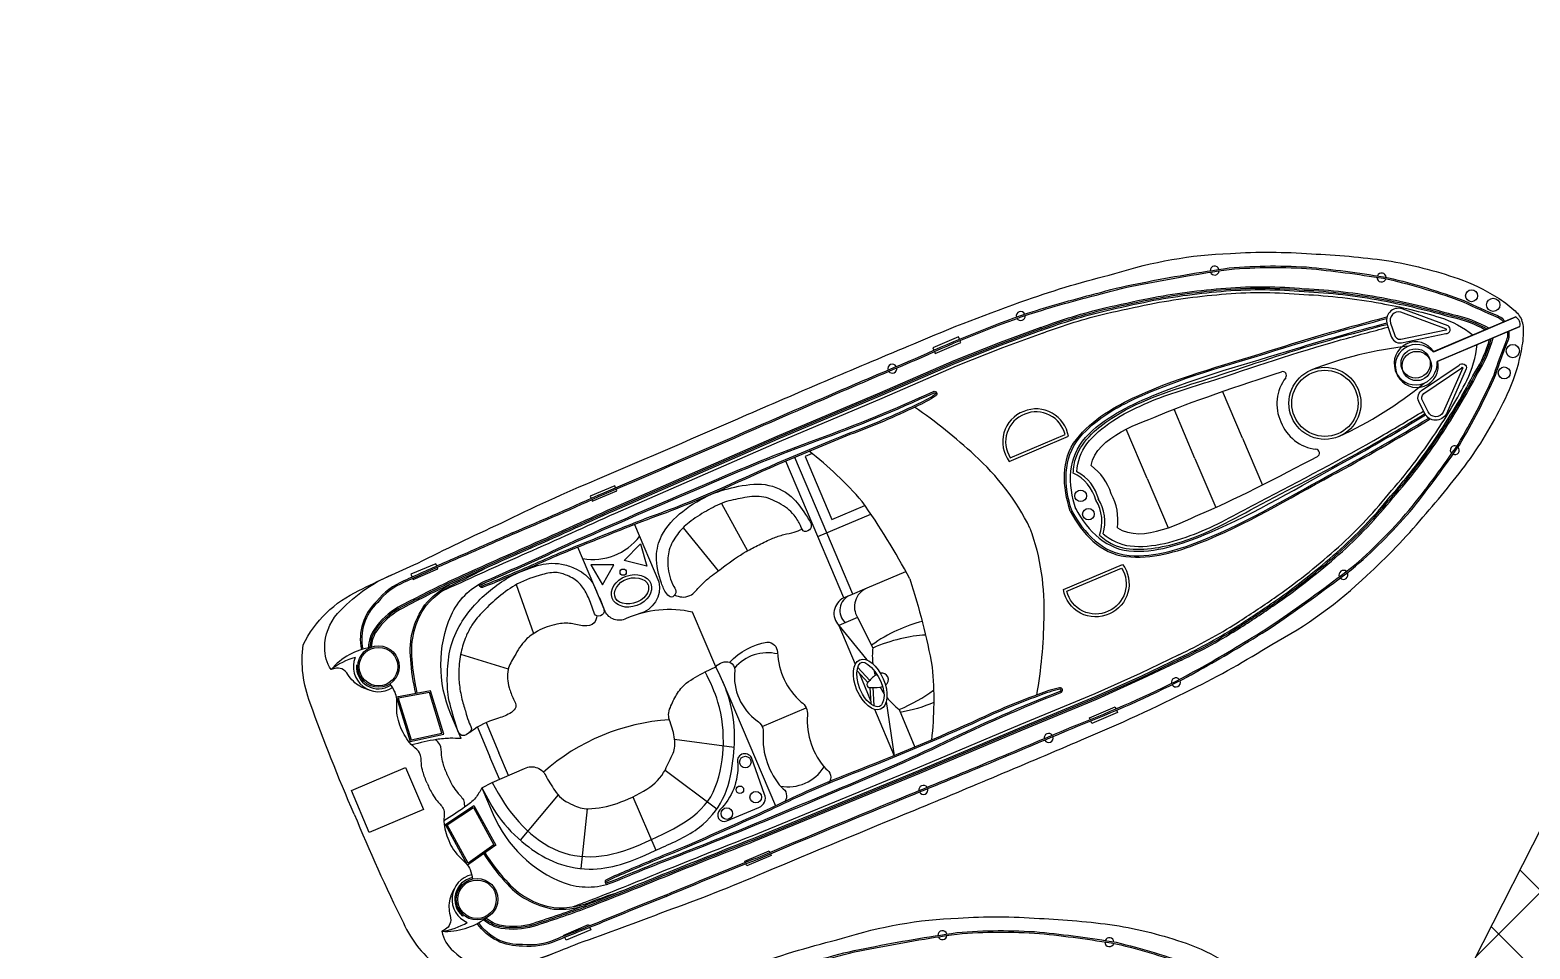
# Model space of a CAD drawing. Header units: metres. Extents: x 266585 to 279238, y 2117616 to 2127268.
# Drawn here: x 268854.5 to 268933.4, y 2118077.9 to 2118126.3 of the extents above; entities that cross this region are included whole.
import ezdxf

# ---------------------------------------------------------------- set-up
doc = ezdxf.new("R2010")
doc.units = ezdxf.units.M
doc.layers.add('PORT', color=5, linetype='Continuous')

msp = doc.modelspace()

# ---------------------------------------------------------------- linework, layer by layer
at = {"color": 30, "true_color": 0xf26722}
for p, q in [((268918.26, 2118104.807), (268917.21, 2118107.287)), ((268915.749, 2118103.744), (268914.653, 2118106.332)), ((268913.237, 2118102.681), (268912.138, 2118105.277)), ((268918.26, 2118104.807), (268919.31, 2118102.327)), ((268895.911, 2118099.628), (268894.232, 2118103.594)), ((268896.386, 2118099.828), (268894.706, 2118103.796)), ((268915.749, 2118103.744), (268916.844, 2118101.156)), ((268913.237, 2118102.681), (268914.336, 2118100.085)), ((268890.853, 2118101.375), (268892.22, 2118098.884)), ((268888.824, 2118100.085), (268890.669, 2118097.822)), ((268880.043, 2118097.097), (268880.962, 2118094.525)), ((268898.004, 2118095.369), (268897.019, 2118094.952)), ((268897.019, 2118094.952), (268897.882, 2118092.914)), ((268897.019, 2118094.952), (268898.495, 2118093.133)), ((268877.12, 2118093.442), (268879.628, 2118092.66)), ((268871.713, 2118092.847), (268871.637, 2118092.851)), ((268898.544, 2118091.946), (268897.977, 2118092.559)), ((268898.657, 2118092.051), (268898.013, 2118092.745)), ((268898.08, 2118092.448), (268898.69, 2118091.005)), ((268890.885, 2118092.058), (268893.682, 2118085.451)), ((268898.654, 2118091.688), (268898.7, 2118090.823)), ((268898.807, 2118091.696), (268898.859, 2118090.727)), ((268899.513, 2118090.951), (268899.922, 2118088.095)), ((268892.976, 2118089.635), (268895.299, 2118090.618)), ((268898.888, 2118090.539), (268899.922, 2118088.095)), ((268878.001, 2118089.596), (268878.658, 2118088.043)), ((268878.463, 2118089.834), (268879.136, 2118088.246)), ((268888.373, 2118088.959), (268891.515, 2118088.548)), ((268879.161, 2118086.855), (268878.658, 2118088.043)), ((268879.638, 2118087.06), (268879.136, 2118088.246)), ((268887.881, 2118087.336), (268890.601, 2118085.296)), ((268882.256, 2118086.027), (268880.259, 2118083.648)), ((268886.18, 2118085.929), (268887.392, 2118083.118)), ((268883.783, 2118085.302), (268883.448, 2118082.154)), ((268877.273, 2118079.714), (268877.223, 2118079.656))]:
    msp.add_line(p, q, dxfattribs=at)
for points in [[(268871.521, 2118085.022, -0.01736), (268869.21, 2118090.868, -0.12634), (268868.836, 2118093.926, -0.172899), (268871.774, 2118096.783, -0.013884), (268874.861, 2118098.231, -0.008973), (268879.252, 2118100.336, -0.01509), (268884.319, 2118102.646, 0.002245), (268892.201, 2118106.045, -0.003342), (268900.969, 2118109.777, -0.016984), (268906.915, 2118112.088, -0.024546), (268911.53, 2118113.464, -0.067942), (268917.614, 2118114.531, -0.033948), (268921.884, 2118114.509, -0.022001), (268925.834, 2118114.157, -0.042872), (268929.607, 2118113.201, -0.059514), (268931.636, 2118112.224, -0.046364), (268932.53, 2118111.559, -0.104882), (268932.947, 2118111.024, -0.104882)], [(268879.839, 2118099.824, 0.006425), (268884.647, 2118101.935, 0.002217), (268892.514, 2118105.328, -0.003368), (268901.335, 2118109.123, -0.024633), (268906.947, 2118111.382, -0.015037), (268910.796, 2118112.475, -0.025439), (268912.969, 2118112.983, -0.013843), (268917.548, 2118113.763, -0.040266), (268921.898, 2118113.795, -0.016729), (268925.93, 2118113.252, -0.029739), (268929.898, 2118112.053, 0.01525), (268931.677, 2118111.253, -0.132389), (268931.969, 2118111.05, -0.028442), (268932.061, 2118110.941, -0.028442)], [(268879.869, 2118099.753, 0.006424), (268884.678, 2118101.865, 0.002217), (268892.545, 2118105.258, -0.003368), (268901.366, 2118109.052, -0.024633), (268906.971, 2118111.309, -0.015038), (268910.816, 2118112.401, -0.025461), (268912.983, 2118112.908, -0.013839), (268917.557, 2118113.687, -0.040238), (268921.892, 2118113.718, -0.016715), (268925.914, 2118113.176, -0.029693), (268929.868, 2118111.982, 0.015234), (268931.649, 2118111.182, -0.134036), (268931.911, 2118110.999, -0.024879), (268931.988, 2118110.91, -0.024879)], [(268907.638, 2118110.625, -0.031596), (268911.016, 2118111.663, -0.004928), (268913.316, 2118112.163, -0.02844), (268917.378, 2118112.704, -0.042875), (268921.502, 2118112.673, -0.035347), (268925.591, 2118112.203, -0.024093), (268929.31, 2118111.314, -0.079837), (268931.224, 2118110.587)], [(268907.665, 2118110.553, -0.031592), (268911.034, 2118111.588, -0.004926), (268913.331, 2118112.088, -0.028436), (268917.384, 2118112.628, -0.042895), (268921.496, 2118112.596, -0.035363), (268925.577, 2118112.128, -0.024111), (268929.291, 2118111.24, -0.077658), (268931.135, 2118110.549, -0.077658)], [(268907.692, 2118110.482, -0.031588), (268911.051, 2118111.514, -0.004924), (268913.346, 2118112.013, -0.028433), (268917.39, 2118112.551, -0.042917), (268921.491, 2118112.52, -0.035379), (268925.563, 2118112.053, -0.02413), (268929.273, 2118111.165, -0.075408), (268931.045, 2118110.511, -0.075408)], [(268907.746, 2118110.338, -0.031581), (268911.086, 2118111.364, -0.00492), (268913.376, 2118111.862, -0.028426), (268917.402, 2118112.398, -0.042959), (268921.481, 2118112.367, -0.035411), (268925.534, 2118111.902, -0.028829), (268928.649, 2118111.159, -0.092336), (268930.381, 2118110.23, -0.080328)], [(268925.863, 2118110.789), (268926.062, 2118110.204, 0.382221), (268926.615, 2118109.817), (268928.951, 2118110.307, 0.786544), (268929.067, 2118110.719), (268926.646, 2118111.615, 0.616464), (268925.863, 2118110.789, 3.844907)], [(268871.521, 2118085.022, 0.01736), (268874.109, 2118079.294, 0.12634), (268876.044, 2118076.896, 0.172899), (268880.141, 2118077.017, 0.013884), (268883.329, 2118078.226, 0.008973), (268887.897, 2118079.913, 0.01509), (268893.082, 2118081.943, -0.002245), (268901.01, 2118085.236, 0.003342), (268909.792, 2118088.933, 0.016984), (268915.591, 2118091.594, 0.024546), (268919.791, 2118093.949, 0.067942), (268924.792, 2118097.574, 0.033948), (268927.748, 2118100.656, 0.022001), (268930.246, 2118103.737, 0.042872), (268932.185, 2118107.111, 0.059514), (268932.895, 2118109.248, 0.046364), (268933.041, 2118110.352, 0.104882), (268932.947, 2118111.024, 0.104882)], [(268907.638, 2118110.625), (268905.51, 2118109.842), (268903.074, 2118108.869), (268899.151, 2118107.179), (268893.749, 2118104.892), (268885.127, 2118101.126, -0.002601), (268880.467, 2118099.031, 0.004411), (268876.503, 2118097.254, 0.013009), (268873.833, 2118095.905, 0.113396), (268872.586, 2118094.761, 0.146005), (268872.269, 2118093.778, 1.595219)], [(268907.664, 2118110.553), (268905.537, 2118109.77), (268903.103, 2118108.798), (268899.181, 2118107.109), (268893.779, 2118104.822), (268885.159, 2118101.055, -0.002601), (268880.498, 2118098.961, 0.004411), (268876.536, 2118097.184, 0.013003), (268873.871, 2118095.838, 0.113337), (268872.649, 2118094.717, 0.144821), (268872.348, 2118093.793, 0.138987)], [(268907.691, 2118110.481), (268905.565, 2118109.698), (268903.133, 2118108.727), (268899.211, 2118107.038), (268893.809, 2118104.751), (268885.19, 2118100.985, -0.002601), (268880.529, 2118098.891, 0.00441), (268876.568, 2118097.114, 0.012997), (268873.908, 2118095.77, 0.113276), (268872.712, 2118094.674, 0.142458), (268872.425, 2118093.806, 0.142458)], [(268907.744, 2118110.337), (268905.62, 2118109.555), (268903.192, 2118108.586), (268899.272, 2118106.897), (268893.87, 2118104.61), (268885.252, 2118100.845, -0.002601), (268880.591, 2118098.75, 0.00441), (268876.633, 2118096.975, 0.002867), (268876.042, 2118096.692, 0.002867)], [(268887.908, 2118080.762, -0.006424), (268892.772, 2118082.744, -0.002217), (268900.684, 2118086.031, 0.003368), (268909.548, 2118089.723, 0.024633), (268915.07, 2118092.176, 0.015038), (268918.53, 2118094.177, 0.025461), (268920.403, 2118095.38, 0.013839), (268924.146, 2118098.121, 0.040238), (268927.186, 2118101.212, 0.016715), (268929.597, 2118104.477, 0.029693), (268931.492, 2118108.147, -0.015234), (268932.157, 2118109.983, 0.134036), (268932.208, 2118110.298, 0.024879), (268932.197, 2118110.415, 0.024879)], [(268887.938, 2118080.691, -0.006425), (268892.801, 2118082.673, -0.002217), (268900.713, 2118085.96, 0.003368), (268909.577, 2118089.652, 0.024633), (268915.105, 2118092.108, 0.015037), (268918.57, 2118094.111, 0.025439), (268920.447, 2118095.317, 0.013843), (268924.194, 2118098.062, 0.040266), (268927.245, 2118101.163, 0.016729), (268929.662, 2118104.435, 0.029739), (268931.563, 2118108.12, -0.01525), (268932.227, 2118109.953, 0.132389), (268932.285, 2118110.304, 0.028442), (268932.27, 2118110.446, 0.028442)], [(268914.978, 2118093.27, 0.031588), (268918.057, 2118094.963, 0.004924), (268920.013, 2118096.263, 0.028433), (268923.214, 2118098.792, 0.042917), (268926.047, 2118101.758, 0.035379), (268928.545, 2118105.007, 0.02413), (268930.491, 2118108.288, 0.075408), (268931.255, 2118110.016, 0.075408)], [(268915.01, 2118093.2, 0.031592), (268918.099, 2118094.899, 0.004926), (268920.057, 2118096.2, 0.028436), (268923.265, 2118098.735, 0.042895), (268926.105, 2118101.709, 0.035363), (268928.609, 2118104.964, 0.024111), (268930.557, 2118108.25, 0.077658), (268931.344, 2118110.054, 0.077658)], [(268915.043, 2118093.131, 0.031596), (268918.14, 2118094.834, 0.004928), (268920.1, 2118096.137, 0.02844), (268923.316, 2118098.677, 0.042875), (268926.164, 2118101.659, 0.035347), (268928.673, 2118104.922, 0.024093), (268930.624, 2118108.211, 0.079837), (268931.433, 2118110.091)], [(268914.912, 2118093.408, 0.031581), (268917.974, 2118095.092, 0.00492), (268919.926, 2118096.39, 0.028426), (268923.113, 2118098.907, 0.042959), (268925.929, 2118101.857, 0.035411), (268928.417, 2118105.091, 0.028829), (268930.052, 2118107.844, 0.092336), (268930.591, 2118109.735, 0.080328)], [(268927.847, 2118106.102), (268927.566, 2118106.652, -0.382221), (268927.672, 2118107.318), (268929.651, 2118108.655, -0.786544), (268930.027, 2118108.451), (268928.985, 2118106.09, -0.616464), (268927.847, 2118106.102, -3.844907)], [(268877.142, 2118089.001), (268876.6, 2118090.284, -0.202722), (268876.615, 2118095.476, -0.178768), (268878.382, 2118097.276, 0.010028), (268882.739, 2118099.231, -0.005356), (268889.968, 2118102.361, -0.016605), (268895.874, 2118104.754, 0.018921), (268901.993, 2118107.258, -0.925873), (268902.128, 2118107.037, -0.041202), (268901.09, 2118106.476, -0.024461), (268897.602, 2118104.992, 0.012888), (268890.893, 2118102.106, -0.019359), (268886.926, 2118100.516, 0.002375), (268882.335, 2118098.68, -0.006386), (268879.446, 2118097.43, -0.013656), (268878.279, 2118096.953, -0.862706), (268878.161, 2118097.162, 0.648089)], [(268878.205, 2118097.099, -0.016488), (268878.414, 2118097.206, 0.010023), (268882.771, 2118099.161, -0.005356), (268889.998, 2118102.291, -0.016607), (268895.9, 2118104.682, 0.018921), (268902.025, 2118107.188, 0.01143), (268902.028, 2118107.189, -0.913283), (268902.084, 2118107.1, -0.041174), (268901.057, 2118106.545, -0.024478), (268897.574, 2118105.064, 0.012889), (268890.862, 2118102.176, -0.019362), (268886.899, 2118100.588, 0.002377), (268882.304, 2118098.751, -0.006391), (268879.416, 2118097.5, -0.013664), (268878.252, 2118097.024, 0.000701), (268878.251, 2118097.024, -0.819976), (268878.205, 2118097.099, -0.819976)], [(268907.073, 2118100.072, 0.096403), (268904.156, 2118103.907, 0.040538), (268901.004, 2118106.434, 1.92312)], [(268905.984, 2118103.586), (268909.094, 2118104.903, 0.483063), (268906.743, 2118106.215, 0.50024), (268905.984, 2118103.586, 0.418424)], [(268900.751, 2118097.395, 0.033687), (268898.242, 2118101.471, 0.051879), (268895.456, 2118104.113, 1.92312)], [(268879.839, 2118099.824, -0.002942), (268876.346, 2118098.285, 0.002013), (268874.128, 2118097.29, 0.130442), (268872.703, 2118096.218, 0.261246), (268871.899, 2118093.678, 0.209197)], [(268879.87, 2118099.754, -0.002941), (268876.377, 2118098.215, 0.002014), (268874.158, 2118097.22, 0.130992), (268872.759, 2118096.166, 0.261832), (268871.974, 2118093.694, 0.261832)], [(268886.274, 2118100.258), (268887.548, 2118097.249, -0.406088), (268886.499, 2118095.554)], [(268907.073, 2118100.072, -0.096403), (268907.796, 2118095.308, -0.040538), (268907.417, 2118091.285, -1.92312)], [(268890.542, 2118092.778), (268889.328, 2118095.648, 0.158322), (268885.826, 2118095.31, -0.417676), (268884.724, 2118095.683), (268883.291, 2118099.067)], [(268874.843, 2118091.381, -0.043334), (268874.572, 2118093.17, -0.18333), (268875.305, 2118095.993, -0.123985), (268877.047, 2118097.254, 0.015377), (268878.4, 2118097.947)], [(268908.838, 2118096.843), (268911.948, 2118098.16, -0.483063), (268911.254, 2118095.558, -0.50024), (268908.838, 2118096.843, -0.418424)], [(268870.306, 2118092.627, -0.164393), (268869.976, 2118093.787, -0.188684), (268870.649, 2118095.571, -0.10758), (268873.485, 2118097.616)], [(268900.528, 2118097.772), (268898.485, 2118096.907, 0.462925), (268898.004, 2118095.369), (268898.802, 2118093.763)], [(268900.751, 2118097.395, -0.033687), (268901.931, 2118092.757, -0.051879), (268901.889, 2118088.918, -1.92312)], [(268874.767, 2118091.367, -0.043195), (268874.495, 2118093.164, -0.183415), (268875.244, 2118096.04, -0.094511), (268876.543, 2118097.103)], [(268897.599, 2118096.532), (268897.279, 2118096.396, 0.516839), (268897.019, 2118094.952, 0.282905)], [(268898.485, 2118096.907), (268897.599, 2118096.532, 0.545737), (268897.35, 2118095.092, 0.282905)], [(268891.275, 2118093.016, -0.164009), (268893.238, 2118094.075, -0.407559), (268893.794, 2118093.531, 0.20466), (268895.039, 2118090.919, -0.28657), (268895.361, 2118090.223, 0.198759), (268896.334, 2118087.397, -0.45148), (268896.494, 2118086.669, -1.463971)], [(268914.977, 2118093.269), (268912.935, 2118092.288), (268910.545, 2118091.218), (268906.602, 2118089.578), (268901.2, 2118087.291), (268892.497, 2118083.724, 0.002601), (268887.748, 2118081.836, -0.00441), (268883.716, 2118080.228, -0.012997), (268880.899, 2118079.254, -0.113276), (268879.28, 2118079.159, -0.142458), (268878.457, 2118079.557, -0.142458)], [(268914.91, 2118093.407), (268912.87, 2118092.427), (268910.484, 2118091.358), (268906.543, 2118089.719), (268901.141, 2118087.433), (268892.44, 2118083.867, 0.002601), (268887.69, 2118081.978, -0.00441), (268883.661, 2118080.372, -0.002867), (268883.046, 2118080.145, -0.002867)], [(268878.239, 2118086.41), (268878.784, 2118086.693), (268880.486, 2118087.424, -0.448043), (268881.636, 2118086.969, 0.025561), (268882.148, 2118086.163, 0.15676), (268883.032, 2118085.515, 0.144288), (268883.824, 2118085.302, 0.079427), (268885.352, 2118085.583, 0.054179), (268886.923, 2118086.34, 0.127294), (268887.894, 2118087.36, -0.025195), (268888.311, 2118088.222, 0.112656), (268888.372, 2118088.967, 0.061652), (268888.142, 2118089.873, -0.222278), (268888.154, 2118090.639, -0.049109), (268888.485, 2118091.298, -0.09997), (268888.987, 2118091.907, -0.045992), (268889.991, 2118092.508), (268890.542, 2118092.778)], [(268915.043, 2118093.131), (268912.999, 2118092.149), (268910.606, 2118091.077), (268906.662, 2118089.436), (268901.259, 2118087.15), (268892.554, 2118083.582, 0.002601), (268887.806, 2118081.693, -0.004411), (268883.771, 2118080.085, -0.013009), (268880.944, 2118079.107, -0.113396), (268879.254, 2118079.008, -0.146005), (268878.328, 2118079.464, -1.595219)], [(268915.01, 2118093.2), (268912.967, 2118092.218), (268910.575, 2118091.147), (268906.632, 2118089.507), (268901.23, 2118087.22), (268892.525, 2118083.653, 0.002601), (268887.777, 2118081.765, -0.004411), (268883.743, 2118080.157, -0.013003), (268880.922, 2118079.181, -0.113337), (268879.267, 2118079.083, -0.144821), (268878.394, 2118079.51, -0.138987)], [(268890.542, 2118092.778, -0.291269), (268891.29, 2118093.012, -0.299867), (268891.544, 2118092.579, 0.273478), (268892.716, 2118089.936, -0.28657), (268893.038, 2118089.24, 0.198759), (268894.011, 2118086.414, -0.45148), (268894.171, 2118085.686, -1.463971)], [(268878.239, 2118086.41), (268878.834, 2118085.006, 0.202722), (268882.572, 2118081.402, 0.178768), (268885.095, 2118081.419, -0.010028), (268889.531, 2118083.186, 0.005356), (268896.81, 2118086.197, 0.016605), (268902.64, 2118088.772, -0.018921), (268908.696, 2118091.422, 0.925873), (268908.632, 2118091.673, 0.041202), (268907.506, 2118091.318, 0.024461), (268904.013, 2118089.846, -0.012888), (268897.271, 2118087.039, 0.019359), (268893.368, 2118085.297, -0.002375), (268888.854, 2118083.279, 0.006386), (268885.946, 2118082.075, 0.013656), (268884.791, 2118081.57, 0.862706), (268884.859, 2118081.339, -0.648089)], [(268884.844, 2118081.415, 0.016488), (268885.066, 2118081.49, -0.010023), (268889.503, 2118083.257, 0.005356), (268896.781, 2118086.268, 0.016607), (268902.606, 2118088.841, -0.018921), (268908.668, 2118091.494, -0.01143), (268908.671, 2118091.495, 0.913283), (268908.646, 2118091.598, 0.041174), (268907.534, 2118091.246, 0.024478), (268904.045, 2118089.777, -0.012889), (268897.299, 2118086.968, 0.019362), (268893.401, 2118085.228, -0.002377), (268888.884, 2118083.208, 0.006391), (268885.975, 2118082.005, 0.013664), (268884.823, 2118081.5, -0.000701), (268884.823, 2118081.5, 0.819976), (268884.844, 2118081.415, 0.819976)], [(268878.399, 2118082.981, 0.043334), (268879.495, 2118081.541, 0.18333), (268882.032, 2118080.102, 0.123985), (268884.15, 2118080.475, -0.015377), (268885.589, 2118080.965)], [(268878.336, 2118082.936, 0.043195), (268879.437, 2118081.491, 0.183415), (268882.023, 2118080.026, 0.094511), (268883.69, 2118080.219)], [(268887.938, 2118080.691, 0.002942), (268884.402, 2118079.254, -0.002013), (268882.144, 2118078.354, -0.130442), (268880.382, 2118078.077, -0.261246), (268877.999, 2118079.268, -0.209197)], [(268887.91, 2118080.762, 0.002941), (268884.373, 2118079.325, -0.002014), (268882.114, 2118078.425, -0.130992), (268880.384, 2118078.154, -0.261832), (268878.062, 2118079.311, -0.261832)], [(268857.204, 2118050.045, -0.01736), (268854.893, 2118055.89, -0.12634), (268854.519, 2118058.948, -0.172899), (268857.456, 2118061.806, -0.013884), (268860.544, 2118063.253, -0.008973), (268864.934, 2118065.359, -0.01509), (268870.002, 2118067.668, 0.002245), (268877.884, 2118071.068, -0.003342), (268886.651, 2118074.799, -0.016984), (268892.598, 2118077.11, -0.024546), (268897.213, 2118078.486, -0.067942), (268903.297, 2118079.553, -0.033948), (268907.567, 2118079.531, -0.022001), (268911.517, 2118079.18, -0.042872), (268915.29, 2118078.223, -0.059514), (268917.318, 2118077.246, -0.046364), (268918.213, 2118076.581, -0.104882), (268918.63, 2118076.047, -0.104882)], [(268865.522, 2118064.846, 0.006425), (268870.33, 2118066.958, 0.002217), (268878.197, 2118070.35, -0.003368), (268887.018, 2118074.145, -0.024633), (268892.63, 2118076.404, -0.015037), (268896.479, 2118077.497, -0.025439), (268898.652, 2118078.005, -0.013843), (268903.231, 2118078.785, -0.040266), (268907.581, 2118078.817, -0.016729), (268911.612, 2118078.274, -0.029739), (268915.581, 2118077.075, 0.01525), (268917.36, 2118076.276, -0.132389), (268917.651, 2118076.073, -0.028442), (268917.744, 2118075.963, -0.028442)], [(268865.552, 2118064.776, 0.006424), (268870.361, 2118066.887, 0.002217), (268878.228, 2118070.28, -0.003368), (268887.049, 2118074.075, -0.024633), (268892.654, 2118076.331, -0.015038), (268896.499, 2118077.423, -0.025461), (268898.666, 2118077.93, -0.013839), (268903.239, 2118078.709, -0.040238), (268907.575, 2118078.741, -0.016715), (268911.597, 2118078.199, -0.029693), (268915.551, 2118077.004, 0.015234), (268917.332, 2118076.204, -0.134036), (268917.594, 2118076.022, -0.024879), (268917.671, 2118075.932, -0.024879)], [(268876.135, 2118078.856, 0.164393), (268876.739, 2118077.812, 0.188684), (268878.487, 2118077.053, 0.10758), (268881.93, 2118077.666)]]:
    msp.add_lwpolyline(points, format="xyb", dxfattribs=at)
for points in [[(268926.044, 2118110.853), (268926.248, 2118110.256, 0.383069), (268926.584, 2118110.007), (268928.946, 2118110.502, 0.853636), (268928.979, 2118110.547), (268926.586, 2118111.433, 0.613527)], [(268928.019, 2118106.188), (268927.732, 2118106.749, -0.383069), (268927.788, 2118107.164), (268929.787, 2118108.515, -0.853636), (268929.843, 2118108.508), (268928.813, 2118106.173, -0.613527)], [(268906.039, 2118103.776), (268908.919, 2118104.995, 0.460147), (268906.799, 2118106.072, 0.47706)], [(268909.013, 2118096.75), (268911.893, 2118097.97, -0.460147), (268911.191, 2118095.698, -0.47706)], [(268892.427, 2118087.992, 0.917705), (268891.699, 2118087.674, -0.209704), (268890.761, 2118085.238, 0.850912), (268891.118, 2118084.659), (268892.814, 2118085.377, 0.435659), (268893.113, 2118086.061)]]:
    msp.add_lwpolyline(points, format="xyb", close=True, dxfattribs=at)
for points in [[(268932.634, 2118111.183), (268928.281, 2118109.341)], [(268928.314, 2118109.355), (268932.634, 2118111.183)], [(268932.843, 2118110.688), (268928.49, 2118108.846)], [(268928.524, 2118108.86), (268932.843, 2118110.688)], [(268903.359, 2118110.012), (268903.308, 2118110.134), (268901.96, 2118109.564), (268902.016, 2118109.432)], [(268902.046, 2118109.361), (268902.086, 2118109.268), (268903.433, 2118109.839), (268903.389, 2118109.941)], [(268895.614, 2118103.99), (268895.246, 2118103.835), (268896.644, 2118100.533), (268898.384, 2118101.27)], [(268885.267, 2118102.199), (268885.228, 2118102.291), (268883.94, 2118101.746), (268883.986, 2118101.636)], [(268884.016, 2118101.566), (268884.047, 2118101.494), (268885.334, 2118102.039), (268885.297, 2118102.129)], [(268897.279, 2118096.396), (268895.911, 2118099.628), (268898.703, 2118100.809)], [(268897.753, 2118096.597), (268896.386, 2118099.828)], [(268875.867, 2118098.072), (268875.813, 2118098.199), (268874.51, 2118097.648), (268874.576, 2118097.493)], [(268874.606, 2118097.422), (268874.626, 2118097.374), (268875.929, 2118097.926), (268875.897, 2118098.001)], [(268900.199, 2118090.527), (268901.009, 2118088.545)], [(268910.244, 2118089.996), (268910.204, 2118090.089), (268911.551, 2118090.659), (268911.595, 2118090.557)], [(268911.625, 2118090.486), (268911.677, 2118090.364), (268910.33, 2118089.793), (268910.274, 2118089.926)], [(268892.096, 2118082.478), (268892.066, 2118082.549), (268893.354, 2118083.094), (268893.392, 2118083.005)], [(268893.422, 2118082.934), (268893.46, 2118082.843), (268892.172, 2118082.298), (268892.126, 2118082.407)], [(268882.571, 2118078.605), (268882.551, 2118078.653), (268883.853, 2118079.205), (268883.885, 2118079.129)], [(268883.915, 2118079.058), (268883.969, 2118078.931), (268882.667, 2118078.38), (268882.601, 2118078.535)]]:
    msp.add_lwpolyline(points, dxfattribs=at)
for points in [[(268885.73, 2118098.374), (268886.582, 2118099.246), (268886.911, 2118098.072)], [(268885.183, 2118098.142), (268883.965, 2118098.138), (268884.578, 2118097.085)], [(268874.472, 2118088.841), (268876.23, 2118089.226), (268875.537, 2118091.51), (268873.744, 2118091.177)], [(268874.524, 2118088.931), (268876.133, 2118089.283), (268875.483, 2118091.422), (268873.843, 2118091.118)], [(268871.372, 2118086.271), (268874.227, 2118087.479), (268875.169, 2118085.255), (268872.314, 2118084.046)], [(268876.317, 2118084.482), (268877.817, 2118085.477), (268878.974, 2118083.389), (268877.488, 2118082.334)], [(268876.418, 2118084.457), (268877.79, 2118085.367), (268878.874, 2118083.412), (268877.514, 2118082.446)]]:
    msp.add_lwpolyline(points, close=True, dxfattribs=at)
for centre, radius in [((268930.305, 2118112.299), 0.313), ((268931.445, 2118111.824), 0.349), ((268927.363, 2118108.742), 0.771), ((268927.421, 2118108.604), 0.771), ((268932.476, 2118109.389), 0.349), ((268922.589, 2118106.64), 1.896), ((268922.589, 2118106.64), 1.896), ((268922.589, 2118106.64), 1.743), ((268922.589, 2118106.64), 1.743), ((268932.023, 2118108.24), 0.313), ((268909.74, 2118101.771), 0.305), ((268910.15, 2118100.804), 0.305), ((268885.671, 2118097.753), 0.163), ((268872.802, 2118092.783), 1.09), ((268872.802, 2118092.783), 1.013), ((268892.099, 2118087.762), 0.304), ((268891.813, 2118086.302), 0.197), ((268892.647, 2118085.914), 0.304), ((268891.126, 2118085.047), 0.304), ((268877.985, 2118080.539), 1.09), ((268877.985, 2118080.539), 1.013)]:
    msp.add_circle(centre, radius, dxfattribs=at)
for centre, radius, start, end in [((268916.787, 2118113.626), 0.237, 14.55911, 182.65477), ((268916.787, 2118113.626), 0.237, 201.28984, 355.92405), ((268925.572, 2118113.259), 0.237, 176.9535, 344.53592), ((268925.572, 2118113.259), 0.237, 3.17368, 158.31574), ((268906.587, 2118111.234), 0.237, 24.26282, 194.66941), ((268906.587, 2118111.234), 0.237, 213.3283, 5.60393), ((268932.399, 2118110.792), 0.456, 346.85062, 59.0359), ((268932.399, 2118110.792), 0.456, 346.85062, 59.0359), ((268927.363, 2118108.742), 1.132, 32.82723, 5.27679), ((268929.18, 2118089.623), 20.143, 96.27064, 111.34145), ((268927.421, 2118108.604), 1.132, 40.60973, 13.05928), ((268899.831, 2118108.464), 0.237, 27.97336, 198.07248), ((268899.831, 2118108.464), 0.237, 216.73265, 9.31318), ((268920.366, 2118108.111), 0.202, 322.13786, 108.60561), ((268922.344, 2118106.611), 2.281, 142.88249, 204.6836), ((268914.96, 2118123.217), 20.143, 294.54506, 309.61587), ((268922.398, 2118106.483), 2.281, 201.20291, 263.00403), ((268929.418, 2118104.174), 0.237, 61.3506, 228.93301), ((268929.418, 2118104.174), 0.237, 247.57078, 42.71283), ((268922.098, 2118104.019), 0.202, 297.28091, 83.74865), ((268908.458, 2118101.011), 2.146, 14.23172, 65.43884), ((268908.458, 2118101.011), 2.3, 14.23172, 61.98147), ((268908.581, 2118101.024), 2.894, 17.21678, 53.81911), ((268908.711, 2118100.412), 2.146, 340.44768, 31.6548), ((268908.711, 2118100.412), 2.3, 343.90505, 31.6548), ((268908.806, 2118100.492), 2.894, 352.0674, 28.66974), ((268884.067, 2118101.545), 3.124, 260.41182, 322.29929), ((268923.566, 2118097.611), 0.237, 49.96247, 204.59668), ((268923.566, 2118097.611), 0.237, 223.23174, 31.32741), ((268872.971, 2118090.332), 3.517, 98.93892, 139.27454), ((268872.486, 2118089.866), 3.517, 105.06864, 128.30117), ((268872.802, 2118092.783), 1.32, 158.71584, 303.61744), ((268893.261, 2118091.27), 2.243, 76.14328, 140.34744), ((268902.327, 2118093.366), 3.548, 173.56823, 186.91925), ((268872.802, 2118092.783), 1.167, 176.66756, 303.61744), ((268902.327, 2118093.366), 3.548, 192.89237, 197.13228), ((268899.612, 2118091.278), 1.241, 109.0587, 109.32801), ((268899.278, 2118092.103), 0.347, 303.74556, 102.09112), ((268898.665, 2118091.845), 0.166, 112.94326, 292.94326), ((268899.612, 2118091.278), 1.241, 118.54578, 144.53864), ((268898.917, 2118092.919), 1.241, 261.34787, 288.98796), ((268902.327, 2118093.366), 3.548, 207.84575, 214.18507), ((268898.917, 2118092.919), 1.241, 296.55851, 296.82782), ((268914.749, 2118091.953), 0.237, 40.28259, 192.55822), ((268914.749, 2118091.953), 0.237, 211.21711, 21.62369), ((268902.327, 2118093.366), 3.548, 218.37745, 233.13326), ((268888.848, 2118078.849), 11.166, 93.84278, 131.31536), ((268908.057, 2118089.031), 0.237, 36.57333, 189.15386), ((268908.057, 2118089.031), 0.237, 207.81404, 17.91316), ((268894.348, 2118088.701), 2.243, 259.56771, 327.7152), ((268901.464, 2118086.298), 0.237, 34.16526, 190.41439), ((268901.464, 2118086.298), 0.237, 209.03859, 15.54106), ((268877.985, 2118080.539), 1.32, 102.26907, 247.17067), ((268877.985, 2118080.539), 1.167, 102.26907, 229.21895), ((268876.343, 2118082.367), 3.517, 266.61198, 306.94759), ((268875.67, 2118082.343), 3.517, 277.58535, 300.81788), ((268902.47, 2118078.648), 0.237, 14.55911, 182.65477), ((268902.47, 2118078.648), 0.237, 201.28984, 355.92405), ((268911.255, 2118078.281), 0.237, 176.9535, 344.53592), ((268911.255, 2118078.281), 0.237, 3.17368, 158.31574)]:
    msp.add_arc(centre, radius, start, end, dxfattribs=at)
for centre, major_axis, ratio in [((268886.11, 2118096.771), (1.017, 0.378), 0.758117), ((268898.665, 2118091.845), (0.55, -1.299), 0.533092)]:
    msp.add_ellipse(centre, major_axis=major_axis, ratio=ratio, dxfattribs=at)
for start_param, end_param in [(0.830012, 1.576846), (4.712389, 5.232342)]:
    msp.add_ellipse((268899.512, 2118092.15), major_axis=(3.815, 1.615), ratio=0.425319, start_param=start_param, end_param=end_param, dxfattribs=at)
for points, knots in [([(268909.195, 2118100.97), (268908.785, 2118102.221), (268908.681, 2118103.677), (268910.344, 2118105.804), (268911.564, 2118106.493), (268915.147, 2118108.13), (268917.623, 2118108.736), (268921.989, 2118110.143), (268923.881, 2118110.664), (268925.852, 2118111.187)], [0, 0, 0, 0, 0.0462196, 0.0462196, 0.0924392, 0.0924392, 0.1947325, 0.1947325, 0.2709084, 0.2709084, 0.2709084, 0.2709084]), ([(268909.268, 2118100.994), (268908.845, 2118102.282), (268908.79, 2118103.758), (268910.558, 2118105.878), (268911.824, 2118106.543), (268915.443, 2118108.142), (268917.923, 2118108.763), (268922.187, 2118110.117), (268923.97, 2118110.608), (268925.833, 2118111.102)], [0, 0, 0, 0, 0.0480884, 0.0480884, 0.0961768, 0.0961768, 0.1985377, 0.1985377, 0.2704106, 0.2704106, 0.2704106, 0.2704106]), ([(268909.486, 2118101.065), (268909.055, 2118102.381), (268909.062, 2118103.813), (268910.937, 2118105.869), (268912.253, 2118106.501), (268915.957, 2118108.064), (268918.494, 2118108.722), (268922.634, 2118110.002), (268924.241, 2118110.442), (268925.842, 2118110.869)], [0, 0, 0, 0, 0.0508337, 0.0508337, 0.1016674, 0.1016674, 0.2060328, 0.2060328, 0.2709084, 0.2709084, 0.2709084, 0.2709084]), ([(268909.35, 2118102.963), (268909.362, 2118103.257), (268909.557, 2118104.481), (268912.083, 2118106.609), (268916.458, 2118107.881), (268921.242, 2118109.564), (268924.519, 2118110.437), (268925.861, 2118110.795)], [0.0234044, 0.0234044, 0.0234044, 0.0234044, 0.0350942, 0.0739111, 0.138251, 0.2165713, 0.2709084, 0.2709084, 0.2709084, 0.2709084]), ([(268909.538, 2118103.041), (268909.58, 2118103.58), (268909.731, 2118104.076), (268910.779, 2118105.427), (268911.971, 2118106.106), (268914.179, 2118107.077), (268915.323, 2118107.408), (268918.773, 2118108.518), (268921.079, 2118109.32), (268924.241, 2118110.204), (268925.071, 2118110.425), (268925.901, 2118110.646)], [0.0248254, 0.0248254, 0.0248254, 0.0248254, 0.0474598, 0.0474598, 0.0949196, 0.0949196, 0.1423794, 0.1423794, 0.237299, 0.237299, 0.2709084, 0.2709084, 0.2709084, 0.2709084]), ([(268910.29, 2118103.36), (268910.578, 2118104.933), (268912.963, 2118105.612), (268915.219, 2118106.595), (268918.276, 2118107.648), (268920.306, 2118108.304)], [0.0313661, 0.0313661, 0.0313661, 0.0313661, 0.1084744, 0.1084744, 0.1920729, 0.1920729, 0.1920729, 0.1920729]), ([(268909.263, 2118101.005), (268909.894, 2118099.806), (268910.916, 2118098.738), (268913.668, 2118098.532), (268915.026, 2118098.978), (268918.693, 2118100.463), (268920.865, 2118101.812), (268924.806, 2118103.93), (268926.4, 2118104.869), (268928.051, 2118105.862)], [0, 0, 0, 0, 0.0480884, 0.0480884, 0.0961768, 0.0961768, 0.1985377, 0.1985377, 0.2704106, 0.2704106, 0.2704106, 0.2704106]), ([(268909.466, 2118101.113), (268910.111, 2118099.887), (268911.143, 2118098.895), (268913.925, 2118098.81), (268915.295, 2118099.315), (268918.995, 2118100.887), (268921.233, 2118102.25), (268925.035, 2118104.332), (268926.469, 2118105.178), (268927.889, 2118106.031)], [0, 0, 0, 0, 0.0508337, 0.0508337, 0.1016674, 0.1016674, 0.2060328, 0.2060328, 0.2709084, 0.2709084, 0.2709084, 0.2709084]), ([(268910.734, 2118099.694), (268910.953, 2118099.498), (268911.968, 2118098.785), (268915.254, 2118099.118), (268919.213, 2118101.373), (268923.752, 2118103.637), (268926.659, 2118105.382), (268927.85, 2118106.097)], [0.0234044, 0.0234044, 0.0234044, 0.0234044, 0.0350942, 0.0739111, 0.138251, 0.2165713, 0.2709084, 0.2709084, 0.2709084, 0.2709084]), ([(268910.921, 2118099.774), (268911.337, 2118099.43), (268911.799, 2118099.193), (268913.498, 2118099.004), (268914.815, 2118099.388), (268917.049, 2118100.297), (268918.082, 2118100.888), (268921.281, 2118102.592), (268923.463, 2118103.69), (268926.298, 2118105.344), (268927.034, 2118105.786), (268927.771, 2118106.228)], [0.0248254, 0.0248254, 0.0248254, 0.0248254, 0.0474598, 0.0474598, 0.0949196, 0.0949196, 0.1423794, 0.1423794, 0.237299, 0.237299, 0.2709084, 0.2709084, 0.2709084, 0.2709084]), ([(268909.195, 2118100.97), (268909.808, 2118099.804), (268910.781, 2118098.717), (268913.465, 2118098.43), (268914.81, 2118098.826), (268918.479, 2118100.259), (268920.637, 2118101.615), (268924.686, 2118103.77), (268926.378, 2118104.766), (268928.125, 2118105.817)], [0, 0, 0, 0, 0.0462196, 0.0462196, 0.0924392, 0.0924392, 0.1947325, 0.1947325, 0.2709084, 0.2709084, 0.2709084, 0.2709084]), ([(268911.673, 2118100.092), (268913.003, 2118099.204), (268915.151, 2118100.443), (268917.427, 2118101.379), (268920.31, 2118102.841), (268922.195, 2118103.842)], [0.0313661, 0.0313661, 0.0313661, 0.0313661, 0.1084744, 0.1084744, 0.1920729, 0.1920729, 0.1920729, 0.1920729]), ([(268886.984, 2118097.095), (268886.858, 2118097.433), (268886.219, 2118097.591), (268885.232, 2118097.069), (268885.078, 2118096.536), (268885.636, 2118095.992), (268886.38, 2118096.038), (268886.984, 2118096.616), (268887.06, 2118096.891), (268886.984, 2118097.095)], [0, 0, 0, 0, 1.743273, 1.743273, 3.486547, 3.486547, 5.22982, 5.22982, 6.283185, 6.283185, 6.283185, 6.283185]), ([(268878.784, 2118086.693), (268879.592, 2118085.132), (268880.629, 2118083.864), (268883.423, 2118082.514), (268885.023, 2118082.729), (268888.143, 2118084.119), (268889.783, 2118084.833), (268891.03, 2118087.53), (268891.108, 2118089.388), (268890.502, 2118091.454), (268890.26, 2118091.96), (268889.991, 2118092.508)], [0, 0, 0, 0, 0.0684102, 0.0684102, 0.1368204, 0.1368204, 0.2052306, 0.2052306, 0.2736407, 0.2736407, 0.2974604, 0.2974604, 0.2974604, 0.2974604]), ([(268899.155, 2118090.688), (268899.302, 2118090.75), (268899.426, 2118091.015), (268899.319, 2118092.177), (268898.568, 2118093.062), (268897.92, 2118092.98), (268897.828, 2118092.059), (268898.548, 2118090.833), (268898.966, 2118090.608), (268899.155, 2118090.688)], [0, 0, 0, 0, 1.031451, 1.031451, 2.992455, 2.992455, 4.95346, 4.95346, 6.283185, 6.283185, 6.283185, 6.283185]), ([(268876.418, 2118087.095), (268876.336, 2118087.295), (268876.2, 2118087.631), (268876.095, 2118088.164), (268876.115, 2118088.652), (268875.893, 2118088.86), (268875.806, 2118088.936)], [0, 0, 0, 0, 0.00840925, 0.01405459, 0.02148076, 0.02583256, 0.02583256, 0.02583256, 0.02583256]), ([(268876.418, 2118087.095), (268876.505, 2118086.897), (268876.651, 2118086.566), (268876.961, 2118086.119), (268877.324, 2118085.794), (268877.32, 2118085.489), (268877.314, 2118085.375)], [0, 0, 0, 0, 0.00840925, 0.01405459, 0.02148076, 0.02583256, 0.02583256, 0.02583256, 0.02583256])]:
    msp.add_open_spline(points, degree=3, knots=knots, dxfattribs=at)
for points in [[(268894.859, 2118100.47), (268894.995, 2118100.205), (268895.215, 2118099.893), (268895.53, 2118100.05), (268895.362, 2118100.642), (268894.636, 2118101.62), (268893.34, 2118102.323), (268891.737, 2118102.271), (268890.324, 2118101.855), (268888.81, 2118100.953), (268887.693, 2118099.659), (268887.423, 2118098.587), (268887.689, 2118097.173), (268887.968, 2118096.607), (268888.215, 2118096.438), (268888.443, 2118096.674), (268888.342, 2118096.992), (268888.029, 2118098.08), (268888.099, 2118098.932), (268888.522, 2118099.736), (268889.136, 2118100.368), (268890.055, 2118100.972), (268890.997, 2118101.429), (268891.94, 2118101.653), (268892.946, 2118101.726), (268893.877, 2118101.377), (268894.669, 2118100.754), (268894.859, 2118100.47)], [(268888.379, 2118096.542), (268888.762, 2118096.448), (268889.178, 2118096.521), (268889.735, 2118097.032), (268890.179, 2118097.443), (268890.947, 2118098.026), (268892.148, 2118098.843), (268892.823, 2118099.197), (268893.539, 2118099.535), (268894.126, 2118099.732), (268894.673, 2118099.861), (268895.077, 2118100.025)], [(268884.287, 2118095.448), (268884.138, 2118095.081), (268883.617, 2118094.926), (268882.936, 2118095.049), (268882.19, 2118095.015), (268881.172, 2118094.65), (268880.543, 2118094.188), (268879.951, 2118093.33), (268879.619, 2118092.626), (268879.675, 2118091.674), (268879.906, 2118091.077), (268880.022, 2118090.649), (268879.79, 2118090.377), (268879.116, 2118090.071), (268877.825, 2118089.48), (268877.191, 2118089.156), (268876.832, 2118089.86), (268876.463, 2118091.312), (268876.429, 2118092.469), (268876.593, 2118093.774), (268877.126, 2118095.039), (268877.856, 2118096.022), (268878.694, 2118096.811), (268879.632, 2118097.468), (268880.729, 2118097.954), (268881.919, 2118098.219), (268882.604, 2118098.14), (268883.258, 2118097.894), (268884.029, 2118097.24), (268884.295, 2118096.695), (268884.586, 2118096.006), (268884.637, 2118095.578), (268884.287, 2118095.448), (268884.095, 2118095.755), (268883.8, 2118096.512), (268883.426, 2118097.109), (268882.821, 2118097.536), (268882.192, 2118097.728), (268881.427, 2118097.631), (268880.106, 2118097.132), (268879.128, 2118096.452), (268878.319, 2118095.698), (268877.717, 2118094.966), (268877.405, 2118094.361), (268877.143, 2118093.552), (268877.026, 2118092.547), (268877.059, 2118091.802), (268877.22, 2118090.96), (268877.419, 2118090.285), (268877.579, 2118089.813), (268877.681, 2118089.45), (268877.53, 2118089.273)], [(268872.377, 2118091.533), (268871.913, 2118091.7), (268871.264, 2118092.259), (268870.963, 2118092.622), (268870.595, 2118092.702), (268870.306, 2118092.627)], [(268878.239, 2118086.41), (268879.116, 2118084.894), (268880.533, 2118083.421), (268881.974, 2118082.538), (268883.886, 2118082.129), (268885.525, 2118082.365), (268887.605, 2118083.215), (268889.691, 2118084.342), (268890.904, 2118085.8), (268891.448, 2118087.828), (268891.512, 2118089.623), (268891.115, 2118091.497), (268890.542, 2118092.778)], [(268875.358, 2118086.646), (268875.137, 2118087.253), (268875.058, 2118087.679), (268874.965, 2118088.241), (268874.621, 2118088.596), (268874.034, 2118089.44), (268873.761, 2118090.494), (268873.759, 2118091.088), (268873.67, 2118091.434), (268873.403, 2118091.874)], [(268877.142, 2118089.001), (268876.578, 2118089.009), (268875.849, 2118088.944), (268874.553, 2118088.663)], [(268875.358, 2118086.646), (268875.64, 2118086.066), (268875.891, 2118085.713), (268876.229, 2118085.254), (268876.245, 2118084.76), (268876.442, 2118083.751), (268877.009, 2118082.821), (268877.433, 2118082.407), (268877.62, 2118082.102), (268877.751, 2118081.604)], [(268878.239, 2118086.41), (268877.903, 2118085.878), (268877.349, 2118085.4), (268876.245, 2118084.664)], [(268876.792, 2118081.105), (268876.588, 2118080.656), (268876.538, 2118079.8), (268876.589, 2118079.331), (268876.39, 2118079.011), (268876.135, 2118078.856)]]:
    msp.add_spline(points, degree=3, dxfattribs=at)
for points in [[(268901.403, 2118095.159), (268900.539, 2118094.934), (268899.61, 2118094.541), (268898.742, 2118093.904)], [(268902.01, 2118090.899), (268901.473, 2118090.665), (268900.879, 2118090.479), (268900.238, 2118090.37)]]:
    msp.add_open_spline(points, degree=3, dxfattribs=at)
at = {"layer": 'PORT', "linetype": 'Continuous'}
for p, q in [((268930.543, 2118077.531), (268979.298, 2118126.286)), ((268958.859, 2118056.079), (268932.852, 2118082.087)), ((268957.467, 2118052.982), (268931.342, 2118079.107))]:
    msp.add_line(p, q, dxfattribs=at)
at = {"layer": 'PORT'}
msp.add_line((268891.96, 2118001.43), (268952.906, 2118121.641), dxfattribs=at)

doc.saveas('drawing.dxf')
